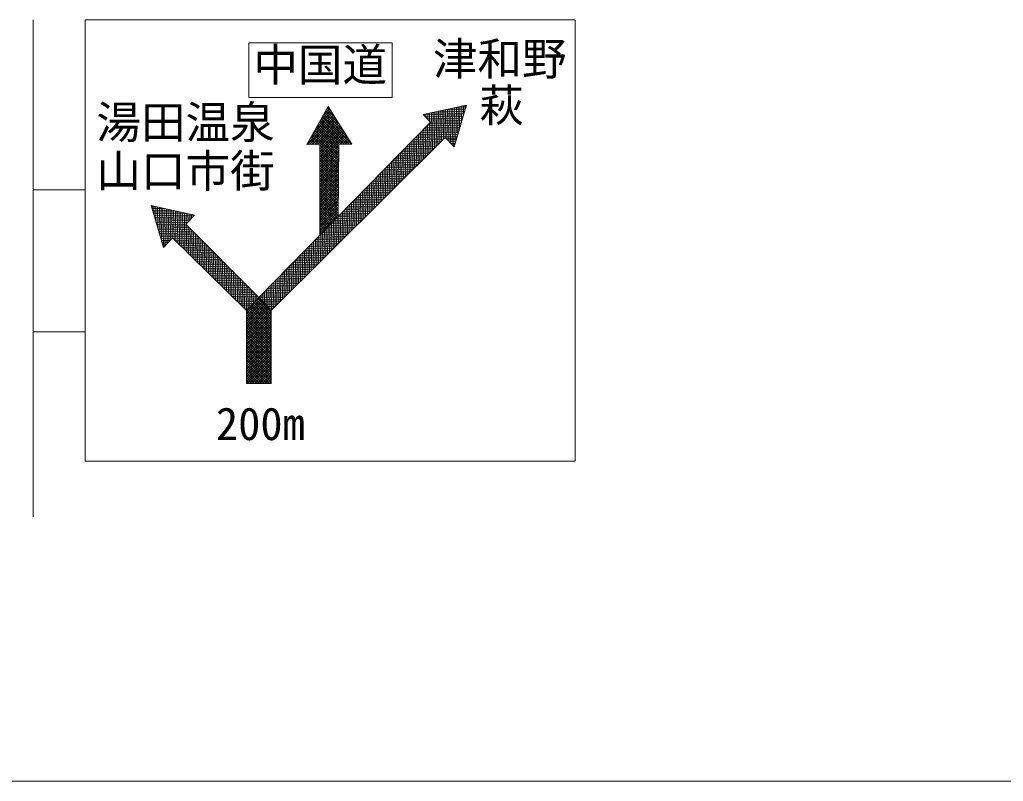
# Model space of a CAD drawing. Units: millimetres, scale not verified. Extents: x 40000 to 680000, y 20000 to 380000.
# Drawn here: x 107895 to 163088, y 205000 to 247734 of the extents above; entities that cross this region are included whole.
import ezdxf
from ezdxf.enums import TextEntityAlignment as Align

# ---------------------------------------------------------------- set-up
doc = ezdxf.new("R2010")
doc.units = ezdxf.units.MM
doc.header["$LTSCALE"] = 1000
doc.layers.add('M-STR-STRC', color=7, linetype='Continuous', lineweight=13)
doc.layers.add('M-TTL-BAND', color=7, linetype='Continuous', lineweight=13)
doc.styles.add('ＭＳ ゴシック', font='')
doc.styles.get('ＭＳ ゴシック').set_extended_font_data('MS Gothic')

msp = doc.modelspace()

# ---------------------------------------------------------------- linework, layer by layer
at = {"layer": 'M-STR-STRC'}
for p, q in [((108655, 247734), (108655, 219840)), ((111564, 247734), (139073, 247734)), ((139073, 247734), (139073, 222967)), ((120758, 243376), (128797, 243376)), ((132581, 241655), (132599, 242867)), ((132663, 242881), (132938, 242877)), ((132687, 242016), (132700, 242889)), ((132792, 242378), (132800, 242911)), ((132898, 242739), (132900, 242933)), ((124178, 241033), (125506, 242378)), ((124361, 241361), (125451, 242465)), ((124545, 241690), (125397, 242552)), ((124729, 242018), (125342, 242639)), ((124913, 242347), (125287, 242726)), ((126524, 240757), (124913, 242347)), ((126293, 241126), (124964, 242438)), ((126060, 241496), (125015, 242528)), ((125827, 241867), (125065, 242619)), ((125097, 242675), (125233, 242813)), ((125595, 242237), (125116, 242710)), ((125362, 242607), (125166, 242800)), ((130529, 242413), (132792, 242379)), ((130591, 242349), (130593, 242427)), ((130627, 242311), (132763, 242279)), ((130690, 242246), (130693, 242449)), ((130788, 242144), (130793, 242471)), ((130887, 242042), (130894, 242493)), ((130954, 242506), (132821, 242478)), ((130961, 240331), (130994, 242515)), ((131062, 240432), (131094, 242537)), ((131164, 240533), (131195, 242559)), ((131266, 240634), (131295, 242581)), ((131367, 240735), (131395, 242603)), ((131381, 242600), (132850, 242578)), ((131469, 240836), (131496, 242625)), ((131570, 240938), (131596, 242647)), ((131672, 241039), (131696, 242669)), ((131773, 241122), (131797, 242691)), ((131809, 242694), (132880, 242677)), ((131871, 241020), (131897, 242713)), ((131970, 240918), (131997, 242735)), ((132068, 240816), (132098, 242757)), ((132167, 240714), (132198, 242779)), ((132236, 242787), (132909, 242777)), ((132265, 240612), (132298, 242801)), ((132370, 240932), (132399, 242823)), ((132476, 241294), (132499, 242845)), ((124022, 240733), (125561, 242291)), ((124164, 240734), (125615, 242204)), ((124306, 240736), (125670, 242117)), ((124448, 240737), (125725, 242030)), ((124590, 240739), (125779, 241943)), ((125801, 240627), (124609, 241804)), ((125824, 240745), (124660, 241895)), ((125964, 240748), (124711, 241985)), ((124732, 240740), (125834, 241856)), ((124744, 240610), (125889, 241769)), ((126104, 240750), (124761, 242076)), ((126244, 240753), (124812, 242166)), ((126384, 240755), (124863, 242257)), ((130725, 242210), (132734, 242179)), ((130758, 240129), (130783, 241825)), ((130768, 241809), (132618, 241781)), ((130823, 242108), (132705, 242080)), ((130859, 240230), (130885, 241929)), ((130864, 241908), (132647, 241881)), ((130921, 242007), (132676, 241980)), ((125794, 239791), (124305, 241261)), ((125795, 239931), (124356, 241352)), ((125797, 240070), (124407, 241442)), ((125798, 240209), (124457, 241533)), ((125799, 240349), (124508, 241623)), ((125800, 240488), (124559, 241714)), ((124743, 240325), (125998, 241595)), ((124743, 240182), (126053, 241508)), ((124743, 240039), (126107, 241421)), ((124743, 239897), (126162, 241334)), ((124743, 239754), (126217, 241247)), ((124744, 240467), (125943, 241682)), ((130149, 239523), (130174, 241202)), ((130189, 241218), (132444, 241184)), ((130250, 239624), (130276, 241306)), ((130286, 241316), (132473, 241283)), ((130352, 239725), (130377, 241410)), ((130382, 241415), (132502, 241383)), ((130453, 239826), (130479, 241513)), ((130479, 241513), (132531, 241482)), ((130555, 239927), (130580, 241617)), ((130575, 241612), (132560, 241582)), ((130656, 240028), (130682, 241721)), ((130671, 241710), (132589, 241682)), ((124128, 240734), (124052, 240808)), ((124269, 240735), (124103, 240899)), ((124409, 240737), (124153, 240989)), ((124550, 240738), (124204, 241080)), ((124691, 240740), (124255, 241171)), ((124742, 239612), (125802, 240685)), ((125793, 239652), (124744, 240688)), ((125862, 240746), (126271, 241160)), ((126005, 240749), (126326, 241073)), ((126148, 240751), (126381, 240986)), ((126291, 240753), (126435, 240900)), ((126434, 240756), (126490, 240813)), ((129641, 239018), (129666, 240683)), ((129707, 240725), (131332, 240700)), ((129742, 239119), (129768, 240786)), ((129804, 240823), (131431, 240799)), ((129844, 239220), (129869, 240890)), ((129900, 240922), (131530, 240897)), ((129946, 239321), (129971, 240994)), ((129997, 241021), (131629, 240996)), ((130047, 239422), (130072, 241098)), ((130093, 241119), (131728, 241094)), ((131801, 241093), (132415, 241084)), ((131899, 240992), (132385, 240984)), ((131997, 240890), (132356, 240885)), ((132095, 240789), (132327, 240785)), ((132192, 240687), (132298, 240686)), ((124742, 239469), (125801, 240541)), ((124742, 239327), (125799, 240398)), ((124742, 239184), (125798, 240254)), ((124742, 239042), (125797, 240111)), ((125791, 239373), (124743, 240407)), ((125790, 239234), (124743, 240267)), ((125788, 239094), (124743, 240126)), ((125792, 239513), (124744, 240547)), ((129129, 240133), (130738, 240109)), ((129133, 238512), (129158, 240163)), ((129225, 240232), (130837, 240208)), ((129235, 238613), (129260, 240267)), ((129322, 240331), (130936, 240306)), ((129336, 238714), (129361, 240371)), ((129418, 240429), (131035, 240405)), ((129438, 238815), (129463, 240475)), ((129515, 240528), (131134, 240503)), ((129539, 238917), (129564, 240579)), ((129611, 240626), (131233, 240602)), ((124741, 238757), (125795, 239824)), ((124741, 238614), (125793, 239680)), ((124742, 238899), (125796, 239967)), ((125784, 238537), (124742, 239565)), ((125787, 238955), (124743, 239986)), ((125786, 238816), (124743, 239846)), ((125785, 238676), (124743, 239705)), ((128524, 237906), (128549, 239540)), ((128551, 239542), (130144, 239518)), ((128626, 238007), (128650, 239644)), ((128647, 239641), (130243, 239617)), ((128727, 238108), (128752, 239748)), ((128743, 239739), (130342, 239715)), ((128829, 238209), (128853, 239852)), ((128840, 239838), (130441, 239814)), ((128930, 238310), (128955, 239956)), ((128936, 239936), (130540, 239912)), ((129032, 238411), (129057, 240059)), ((129033, 240035), (130639, 240011)), ((124741, 238472), (125792, 239536)), ((124741, 238329), (125791, 239393)), ((124741, 238187), (125790, 239249)), ((124741, 238044), (125788, 239106)), ((125782, 238398), (124742, 239425)), ((125781, 238258), (124742, 239284)), ((125780, 238119), (124742, 239144)), ((125779, 237980), (124742, 239003)), ((128016, 237401), (128041, 239021)), ((128068, 239049), (129649, 239025)), ((128118, 237502), (128142, 239125)), ((128165, 239148), (129748, 239124)), ((128219, 237603), (128244, 239229)), ((128261, 239246), (129847, 239222)), ((128321, 237704), (128345, 239332)), ((128358, 239345), (129946, 239321)), ((128422, 237805), (128447, 239436)), ((128454, 239444), (130045, 239420)), ((124740, 237902), (125787, 238962)), ((124740, 237759), (125786, 238819)), ((124740, 237617), (125785, 238675)), ((124740, 237474), (125784, 238531)), ((125777, 237701), (124741, 238723)), ((125775, 237561), (124741, 238582)), ((125774, 237422), (124741, 238442)), ((125778, 237840), (124742, 238863)), ((127490, 238458), (129055, 238434)), ((127509, 236896), (127533, 238502)), ((127586, 238556), (129154, 238533)), ((127610, 236997), (127634, 238605)), ((127683, 238655), (129253, 238631)), ((127712, 237098), (127736, 238709)), ((127779, 238754), (129352, 238730)), ((127813, 237199), (127838, 238813)), ((127876, 238852), (129451, 238828)), ((127915, 237300), (127939, 238917)), ((127972, 238951), (129550, 238927)), ((108655, 238185), (111565, 238185)), ((124739, 237189), (125781, 238244)), ((124739, 237047), (125780, 238101)), ((124739, 236904), (125779, 237957)), ((124740, 237332), (125782, 238388)), ((125771, 237004), (124740, 238021)), ((125773, 237283), (124741, 238302)), ((125772, 237143), (124741, 238161)), ((127001, 236390), (127025, 237982)), ((127008, 237965), (128560, 237942)), ((127102, 236491), (127127, 238086)), ((127104, 238064), (128659, 238040)), ((127201, 238162), (128758, 238139)), ((127204, 236592), (127228, 238190)), ((127297, 238261), (128857, 238237)), ((127306, 236693), (127330, 238294)), ((127394, 238359), (128956, 238336)), ((127407, 236794), (127431, 238398)), ((124738, 236334), (125774, 237383)), ((124739, 236761), (125777, 237813)), ((124739, 236619), (125776, 237670)), ((124739, 236476), (125775, 237526)), ((125769, 236865), (124740, 237881)), ((125768, 236725), (124740, 237740)), ((125712, 236640), (124740, 237600)), ((125642, 236569), (124740, 237459)), ((126392, 235784), (126415, 237359)), ((126430, 237374), (127966, 237350)), ((126493, 235885), (126517, 237463)), ((126526, 237472), (128065, 237449)), ((126595, 235986), (126619, 237567)), ((126622, 237571), (128164, 237548)), ((126696, 236087), (126720, 237671)), ((126719, 237669), (128263, 237646)), ((126798, 236188), (126822, 237775)), ((126815, 237768), (128362, 237745)), ((126899, 236289), (126923, 237878)), ((126912, 237866), (128461, 237843)), ((115568, 237238), (115293, 237234)), ((115995, 237145), (115322, 237134)), ((115333, 237097), (115330, 237290)), ((116422, 237051), (115351, 237035)), ((116849, 236957), (115380, 236935)), ((117277, 236864), (115409, 236836)), ((115439, 236735), (115430, 237268)), ((115544, 236374), (115531, 237246)), ((115649, 236013), (115631, 237224)), ((115755, 235651), (115732, 237202)), ((115860, 235290), (115832, 237180)), ((115965, 234969), (115932, 237158)), ((116064, 235071), (116033, 237136)), ((116162, 235173), (116133, 237114)), ((116261, 235276), (116233, 237092)), ((116359, 235378), (116334, 237070)), ((116458, 235480), (116434, 237048)), ((116559, 235398), (116534, 237026)), ((116660, 235298), (116635, 237005)), ((116762, 235199), (116735, 236983)), ((116863, 235099), (116835, 236961)), ((116965, 235000), (116936, 236939)), ((117066, 234900), (117036, 236917)), ((117168, 234801), (117136, 236895)), ((117245, 236291), (117237, 236873)), ((117344, 236395), (117337, 236851)), ((117442, 236498), (117437, 236829)), ((117541, 236602), (117538, 236807)), ((117639, 236705), (117638, 236785)), ((124738, 236191), (125773, 237239)), ((124738, 236049), (125771, 237096)), ((124738, 235906), (125770, 236952)), ((124738, 235764), (125769, 236808)), ((125502, 236426), (124739, 237179)), ((125432, 236354), (124739, 237038)), ((125362, 236283), (124739, 236898)), ((125572, 236497), (124740, 237319)), ((125851, 236782), (127372, 236759)), ((125884, 235279), (125908, 236840)), ((125948, 236881), (127471, 236858)), ((125985, 235380), (126009, 236944)), ((126044, 236979), (127570, 236956)), ((126087, 235481), (126111, 237048)), ((126140, 237078), (127669, 237055)), ((126189, 235582), (126212, 237151)), ((126237, 237177), (127768, 237153)), ((126290, 235683), (126314, 237255)), ((126333, 237275), (127867, 237252)), ((117701, 236770), (115438, 236736)), ((117605, 236669), (115467, 236637)), ((117508, 236567), (115496, 236537)), ((117412, 236466), (115525, 236437)), ((117315, 236364), (115555, 236338)), ((117229, 236263), (115584, 236238)), ((117269, 234701), (117246, 236245)), ((125083, 235997), (124738, 236337)), ((125293, 236211), (124739, 236758)), ((125223, 236140), (124739, 236617)), ((125153, 236068), (124739, 236477)), ((125369, 236289), (126877, 236267)), ((125376, 234774), (125400, 236321)), ((125466, 236388), (126976, 236365)), ((125478, 234875), (125501, 236424)), ((125562, 236487), (127075, 236464)), ((125579, 234976), (125603, 236528)), ((125658, 236585), (127174, 236562)), ((125681, 235077), (125704, 236632)), ((125755, 236684), (127273, 236661)), ((125782, 235178), (125806, 236736)), ((117326, 236165), (115613, 236139)), ((117424, 236066), (115642, 236039)), ((117522, 235967), (115671, 235940)), ((117619, 235869), (115700, 235840)), ((117717, 235770), (115729, 235740)), ((117371, 234602), (117348, 236143)), ((117473, 234502), (117449, 236040)), ((117574, 234403), (117551, 235938)), ((117676, 234303), (117652, 235835)), ((117777, 234204), (117754, 235733)), ((125013, 235925), (124738, 236196)), ((124943, 235854), (124738, 236056)), ((124873, 235782), (124738, 235915)), ((124803, 235711), (124738, 235775)), ((124767, 234167), (124790, 235697)), ((124791, 235698), (126283, 235676)), ((124869, 234268), (124892, 235801)), ((124887, 235797), (126382, 235774)), ((124970, 234369), (124993, 235905)), ((124984, 235895), (126481, 235873)), ((125072, 234470), (125095, 236009)), ((125080, 235994), (126580, 235971)), ((125173, 234571), (125196, 236113)), ((125176, 236092), (126679, 236070)), ((125273, 236191), (126778, 236168)), ((125275, 234672), (125298, 236217)), ((117814, 235672), (115758, 235641)), ((117912, 235573), (115787, 235541)), ((116430, 235451), (115816, 235442)), ((116332, 235349), (115845, 235342)), ((116234, 235248), (115874, 235242)), ((116136, 235146), (115903, 235143)), ((118010, 235475), (116503, 235452)), ((118107, 235376), (116604, 235353)), ((118205, 235278), (116704, 235255)), ((118302, 235179), (116805, 235156)), ((117879, 234104), (117856, 235630)), ((117980, 234005), (117957, 235528)), ((118082, 233905), (118059, 235425)), ((118183, 233806), (118160, 235323)), ((118285, 233706), (118262, 235220)), ((124259, 233662), (124282, 235178)), ((124309, 235205), (125788, 235183)), ((124361, 233763), (124384, 235282)), ((124405, 235304), (125887, 235281)), ((124462, 233864), (124485, 235386)), ((124502, 235402), (125986, 235380)), ((124564, 233965), (124587, 235490)), ((124598, 235501), (126085, 235479)), ((124665, 234066), (124689, 235594)), ((124694, 235600), (126184, 235577)), ((116038, 235045), (115932, 235043)), ((118400, 235081), (116905, 235058)), ((118498, 234982), (117006, 234959)), ((118595, 234883), (117106, 234861)), ((118693, 234785), (117207, 234762)), ((118791, 234686), (117307, 234664)), ((118888, 234588), (117408, 234565)), ((118386, 233607), (118363, 235118)), ((118488, 233507), (118465, 235015)), ((118589, 233408), (118566, 234913)), ((118691, 233308), (118668, 234810)), ((118792, 233209), (118770, 234707)), ((118894, 233109), (118871, 234605)), ((123730, 234614), (125194, 234592)), ((123752, 233157), (123774, 234659)), ((123827, 234712), (125293, 234690)), ((123853, 233258), (123876, 234763)), ((123923, 234811), (125392, 234789)), ((123955, 233359), (123977, 234867)), ((124020, 234910), (125491, 234887)), ((124056, 233460), (124079, 234970)), ((124116, 235008), (125590, 234986)), ((124158, 233561), (124181, 235074)), ((124212, 235107), (125689, 235084)), ((118986, 234489), (117508, 234467)), ((119083, 234391), (117609, 234368)), ((119181, 234292), (117709, 234270)), ((119279, 234194), (117810, 234171)), ((119376, 234095), (117910, 234073)), ((118995, 233010), (118973, 234502)), ((119097, 232910), (119074, 234400)), ((119198, 232811), (119176, 234297)), ((119300, 232711), (119277, 234195)), ((119401, 232612), (119379, 234092)), ((123142, 232550), (123165, 234036)), ((123152, 234022), (124600, 234001)), ((123244, 232651), (123266, 234140)), ((123248, 234121), (124699, 234099)), ((123345, 232753), (123368, 234243)), ((123345, 234220), (124798, 234198)), ((123441, 234318), (124897, 234296)), ((123447, 232854), (123470, 234347)), ((123537, 234417), (124996, 234395)), ((123549, 232955), (123571, 234451)), ((123634, 234515), (125095, 234493)), ((123650, 233056), (123673, 234555)), ((119474, 233997), (118011, 233974)), ((119571, 233898), (118111, 233876)), ((119669, 233799), (118212, 233777)), ((119767, 233701), (118312, 233679)), ((119864, 233602), (118413, 233580)), ((119962, 233504), (118513, 233482)), ((119503, 232512), (119481, 233990)), ((119604, 232413), (119582, 233887)), ((119706, 232313), (119684, 233785)), ((119807, 232214), (119785, 233682)), ((119909, 232114), (119887, 233580)), ((120010, 232015), (119988, 233477)), ((122635, 232045), (122657, 233516)), ((122670, 233530), (124105, 233508)), ((122736, 232146), (122758, 233620)), ((122766, 233628), (124204, 233607)), ((122838, 232247), (122860, 233724)), ((122863, 233727), (124303, 233705)), ((122939, 232348), (122962, 233828)), ((122959, 233825), (124402, 233804)), ((123041, 232449), (123063, 233932)), ((123055, 233924), (124501, 233902)), ((120060, 233405), (118614, 233383)), ((120157, 233307), (118714, 233285)), ((120255, 233208), (118815, 233186)), ((120352, 233110), (118915, 233088)), ((120450, 233011), (119016, 232989)), ((120112, 231915), (120090, 233375)), ((120213, 231816), (120191, 233272)), ((120315, 231716), (120293, 233170)), ((120416, 231617), (120395, 233067)), ((120518, 231517), (120496, 232964)), ((122091, 232938), (123511, 232917)), ((122127, 231540), (122149, 232997)), ((122188, 233037), (123610, 233015)), ((122229, 231641), (122251, 233101)), ((122284, 233135), (123709, 233114)), ((122330, 231742), (122352, 233205)), ((122381, 233234), (123808, 233212)), ((122432, 231843), (122454, 233309)), ((122477, 233333), (123907, 233311)), ((122533, 231944), (122555, 233413)), ((122573, 233431), (124006, 233409)), ((120548, 232913), (119116, 232891)), ((120645, 232814), (119217, 232792)), ((120743, 232715), (119317, 232694)), ((120840, 232617), (119418, 232595)), ((120938, 232518), (119518, 232497)), ((121036, 232420), (119619, 232398)), ((120619, 231428), (120598, 232862)), ((120718, 231529), (120699, 232759)), ((120816, 231631), (120801, 232657)), ((120915, 231732), (120902, 232554)), ((121013, 231834), (121004, 232452)), ((121533, 231914), (121539, 232374)), ((121609, 232445), (123016, 232424)), ((121631, 231812), (121641, 232478)), ((121706, 232544), (123115, 232523)), ((121730, 231711), (121743, 232582)), ((121802, 232643), (123214, 232621)), ((121828, 231609), (121844, 232686)), ((121899, 232741), (123313, 232720)), ((121926, 231508), (121946, 232789)), ((121995, 232840), (123412, 232818)), ((122025, 231439), (122047, 232893)), ((121133, 232321), (119719, 232300)), ((121231, 232223), (119820, 232201)), ((121295, 232124), (119920, 232103)), ((121196, 232022), (120021, 232004)), ((121098, 231921), (120121, 231906)), ((120999, 231819), (120222, 231807)), ((120614, 231388), (121339, 232113)), ((120614, 231247), (121409, 232041)), ((120614, 231105), (121478, 231969)), ((120614, 230964), (121548, 231898)), ((120614, 230823), (121618, 231826)), ((122009, 230908), (121048, 231869)), ((121112, 231935), (121106, 232349)), ((122009, 231049), (121117, 231941)), ((122009, 231191), (121187, 232013)), ((121210, 232037), (121207, 232247)), ((122009, 231332), (121257, 232084)), ((121309, 232138), (121309, 232144)), ((121320, 232150), (122719, 232129)), ((121336, 232117), (121336, 232166)), ((121402, 232049), (122620, 232030)), ((121417, 232248), (122818, 232227)), ((121434, 232015), (121438, 232270)), ((121500, 231947), (122521, 231932)), ((121513, 232347), (122917, 232326)), ((121599, 231846), (122422, 231833)), ((120901, 231718), (120322, 231709)), ((120802, 231616), (120423, 231610)), ((120704, 231515), (120523, 231512)), ((120614, 230681), (121687, 231754)), ((120614, 230540), (121757, 231682)), ((120614, 230398), (121827, 231610)), ((120614, 230257), (121896, 231539)), ((120614, 230115), (121966, 231467)), ((120614, 231422), (120614, 227320)), ((120614, 229974), (122009, 231369)), ((122009, 229918), (120614, 231312)), ((122009, 230059), (120630, 231438)), ((122009, 230201), (120700, 231510)), ((122009, 230342), (120769, 231582)), ((122009, 230484), (120839, 231654)), ((122009, 230625), (120908, 231725)), ((122009, 230766), (120978, 231797)), ((121697, 231744), (122323, 231735)), ((121795, 231642), (122224, 231636)), ((121894, 231541), (122125, 231538)), ((121992, 231439), (122026, 231439)), ((120614, 229833), (122009, 231227)), ((122009, 229776), (120614, 231171)), ((120614, 229691), (122009, 231086)), ((122009, 229635), (120614, 231029)), ((120614, 229550), (122009, 230944)), ((122009, 229494), (120614, 230888)), ((120614, 229408), (122009, 230803)), ((122009, 229352), (120614, 230747)), ((108655, 230214), (111565, 230214)), ((120614, 229267), (122009, 230661)), ((122009, 229211), (120614, 230605)), ((120614, 229126), (122009, 230520)), ((122009, 229069), (120614, 230464)), ((120614, 228984), (122009, 230379)), ((122009, 228928), (120614, 230322)), ((120614, 228843), (122009, 230237)), ((122009, 228786), (120614, 230181)), ((120614, 228701), (122009, 230096)), ((122009, 228645), (120614, 230040)), ((120614, 228560), (122009, 229954)), ((122009, 228504), (120614, 229898)), ((120614, 228418), (122009, 229813)), ((122009, 228362), (120614, 229757)), ((120614, 228277), (122009, 229671)), ((122009, 228221), (120614, 229615)), ((120614, 228136), (122009, 229530)), ((122009, 228079), (120614, 229474)), ((120614, 227994), (122009, 229389)), ((122009, 227938), (120614, 229332)), ((120614, 227853), (122009, 229247)), ((122009, 227797), (120614, 229191)), ((120614, 227711), (122009, 229106)), ((122009, 227655), (120614, 229050)), ((120614, 227570), (122009, 228964)), ((122009, 227514), (120614, 228908)), ((120614, 227428), (122009, 228823)), ((122009, 227372), (120614, 228767)), ((121920, 227320), (120614, 228625)), ((120647, 227320), (122009, 228682)), ((120789, 227320), (122009, 228540)), ((121779, 227320), (120614, 228484)), ((121637, 227320), (120614, 228342)), ((121496, 227320), (120614, 228201)), ((121354, 227320), (120614, 228060)), ((120930, 227320), (122009, 228399)), ((121071, 227320), (122009, 228257)), ((121213, 227320), (122009, 228116)), ((121354, 227320), (122009, 227974)), ((121213, 227320), (120614, 227918)), ((121071, 227320), (120614, 227777)), ((120930, 227320), (120614, 227635)), ((120789, 227320), (120614, 227494)), ((121496, 227320), (122009, 227833)), ((121637, 227320), (122009, 227692)), ((121779, 227320), (122009, 227550)), ((121920, 227320), (122009, 227409)), ((120647, 227320), (120614, 227353)), ((111564, 222967), (139073, 222967))]:
    msp.add_line(p, q, dxfattribs=at)
for points in [[(111564, 222967), (111564, 225309), (111564, 247734)], [(122009, 231422), (122009, 227320), (120614, 227320)]]:
    msp.add_lwpolyline(points, dxfattribs=at)
for points in [[(120758, 243376), (120758, 246430), (128797, 246430), (128797, 243376)], [(130941, 241986), (130529, 242413), (132958, 242945), (132274, 240603), (131765, 241131), (122009, 231422), (121312, 232141)], [(125802, 240745), (126524, 240757), (125201, 242863), (124010, 240733), (124744, 240740), (124738, 235644), (125768, 236697)], [(117224, 236268), (117702, 236771), (115273, 237303), (115957, 234960), (116466, 235489), (120614, 231422), (121312, 232141)], [(120614, 227320), (122009, 227320), (122009, 231422), (121312, 232141), (120614, 231422)]]:
    msp.add_lwpolyline(points, close=True, dxfattribs=at)
at = {"layer": 'M-TTL-BAND'}
msp.add_line((40000, 205000), (579000, 205000), dxfattribs=at)

# ---------------------------------------------------------------- texts
at = {"layer": 'M-STR-STRC', "style": 'ＭＳ ゴシック'}
for s, p in [('津和野', (134833, 244067)), ('中国道', (124757, 243741)), ('萩', (134933, 241463)), ('湯田温泉', (117201, 240513)), ('山口市街', (117201, 237787)), ('200m', (121400, 223597))]:
    msp.add_text(s, height=1833, dxfattribs=at).set_placement(p, align=Align.BOTTOM_CENTER)

doc.saveas('drawing.dxf')
